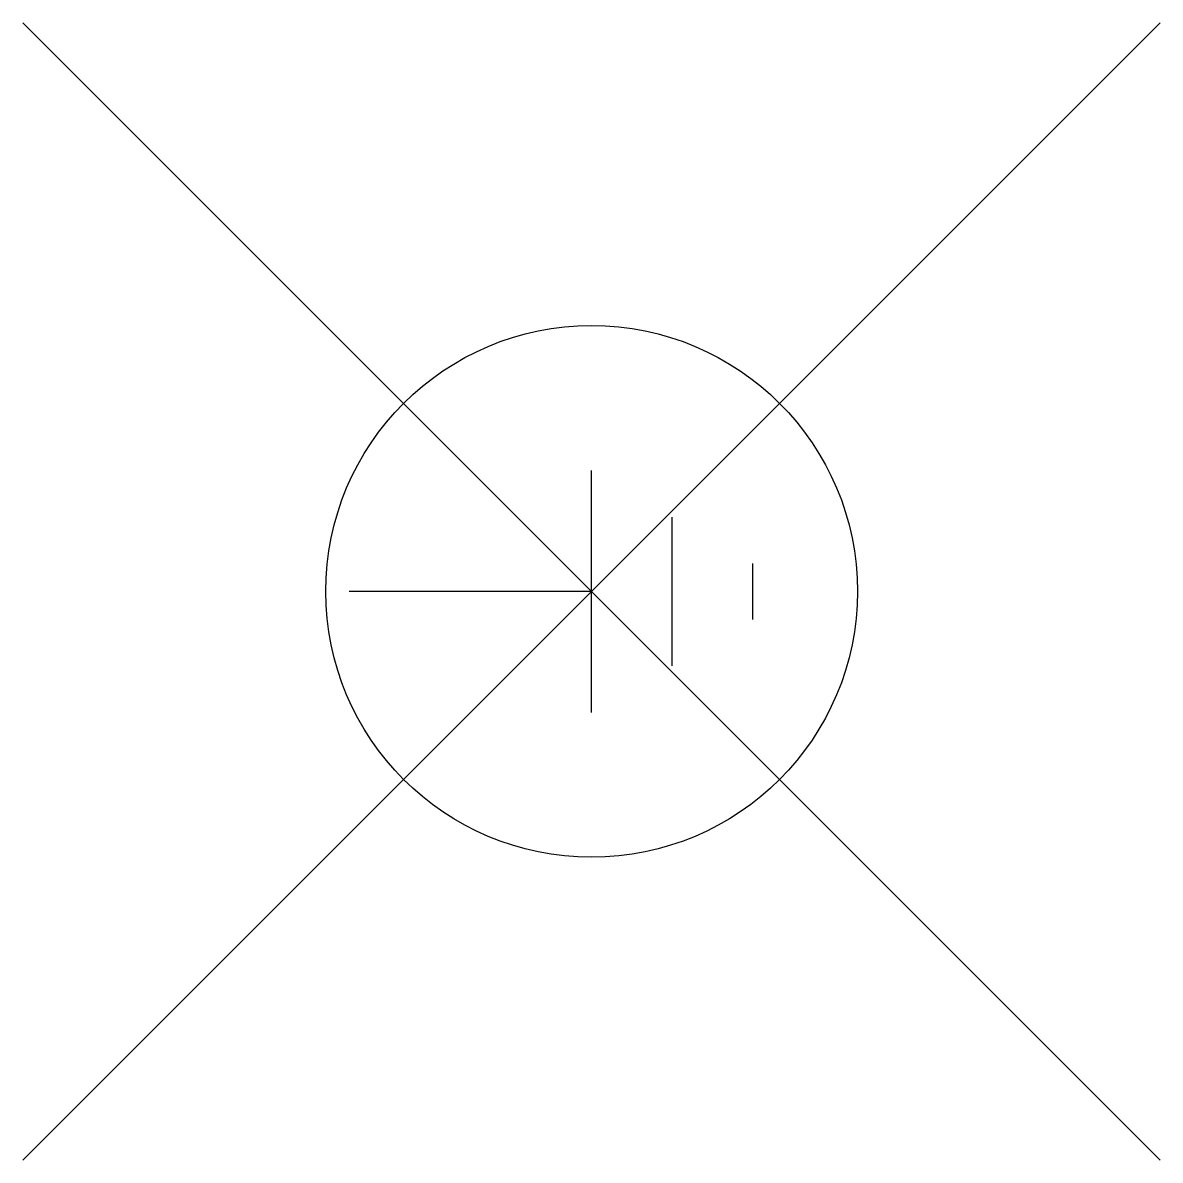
# Model space of a CAD drawing. Extents: x -5.5 to 5.5, y -5.5 to 5.5.
import ezdxf

# ---------------------------------------------------------------- set-up
doc = ezdxf.new("R2010")
doc.units = 0

msp = doc.modelspace()

# ---------------------------------------------------------------- linework, layer by layer
for p, q in [((0, -1.17), (0, 1.17)), ((0.78, -0.72), (0.78, 0.72)), ((1.56, -0.27), (1.56, 0.27)), ((0, 0), (-2.344, 0))]:
    msp.add_line(p, q)
for points in [[(5.5, 5.5), (-5.5, -5.5)], [(-5.5, 5.5), (5.5, -5.5)]]:
    msp.add_lwpolyline(points)
msp.add_circle((0.001, 0.001), 2.571)

doc.saveas('drawing.dxf')
